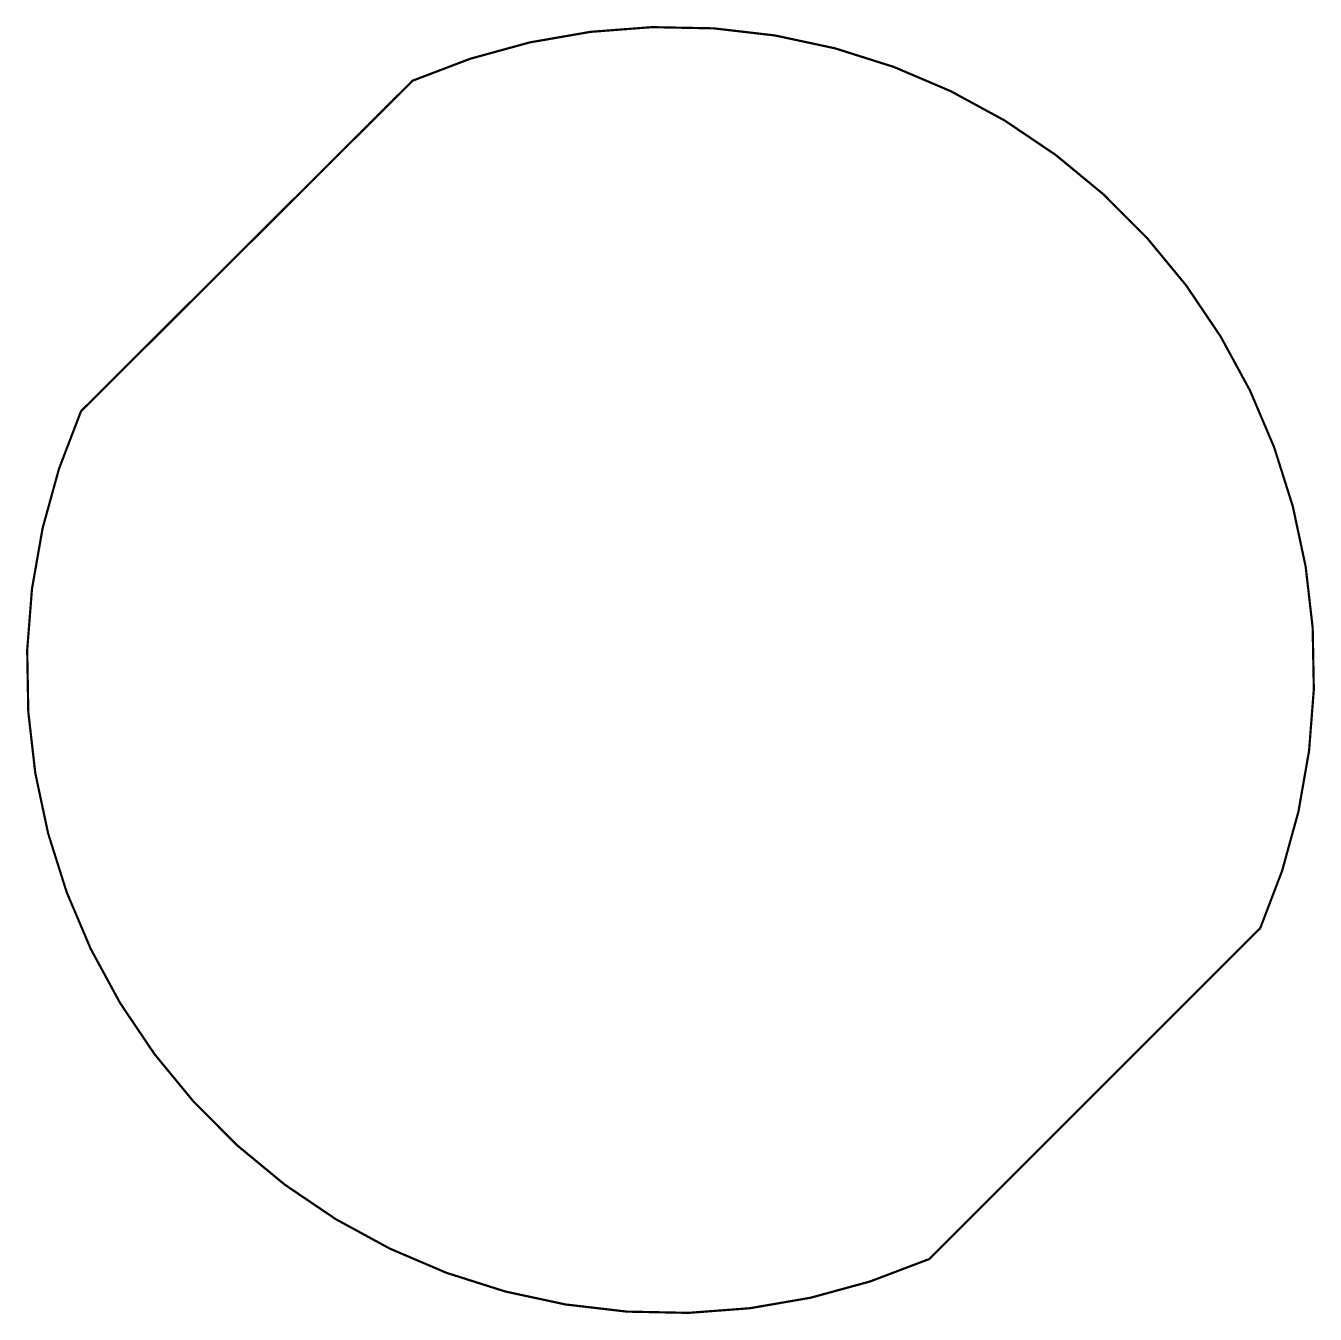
# Model space of a CAD drawing. Extents: x -58 to 58, y -58 to 58.
import ezdxf

# ---------------------------------------------------------------- set-up
doc = ezdxf.new("R2010")
doc.units = 0
doc.layers.add('307251-1ROU1_GBR', color=13, linetype='CONTINUOUS')

msp = doc.modelspace()

# ---------------------------------------------------------------- linework, layer by layer
at = {"layer": '307251-1ROU1_GBR', "const_width": 0.2}
for points in [[(53.136672, -23.248722, 0.6822793), (-23.210012, 53.153514)], [(-53.086026, 23.367974, 0.6821041), (23.192308, -53.08821)]]:
    msp.add_lwpolyline(points, format="xyb", dxfattribs=at)
for points in [[(-53.086026, 23.367974), (-23.295458, 53.072284), (-23.23813, 53.14122), (-23.210012, 53.153514)], [(53.136672, -23.248722), (53.058924, -23.308462), (23.303104, -53.064536), (23.192308, -53.08821)]]:
    msp.add_lwpolyline(points, dxfattribs=at)

doc.saveas('drawing.dxf')
